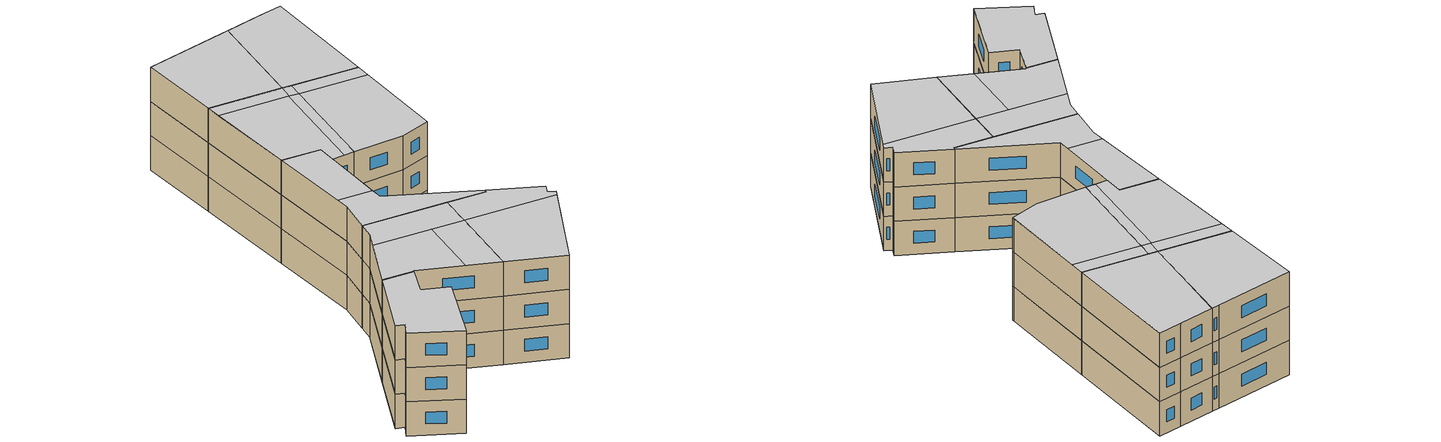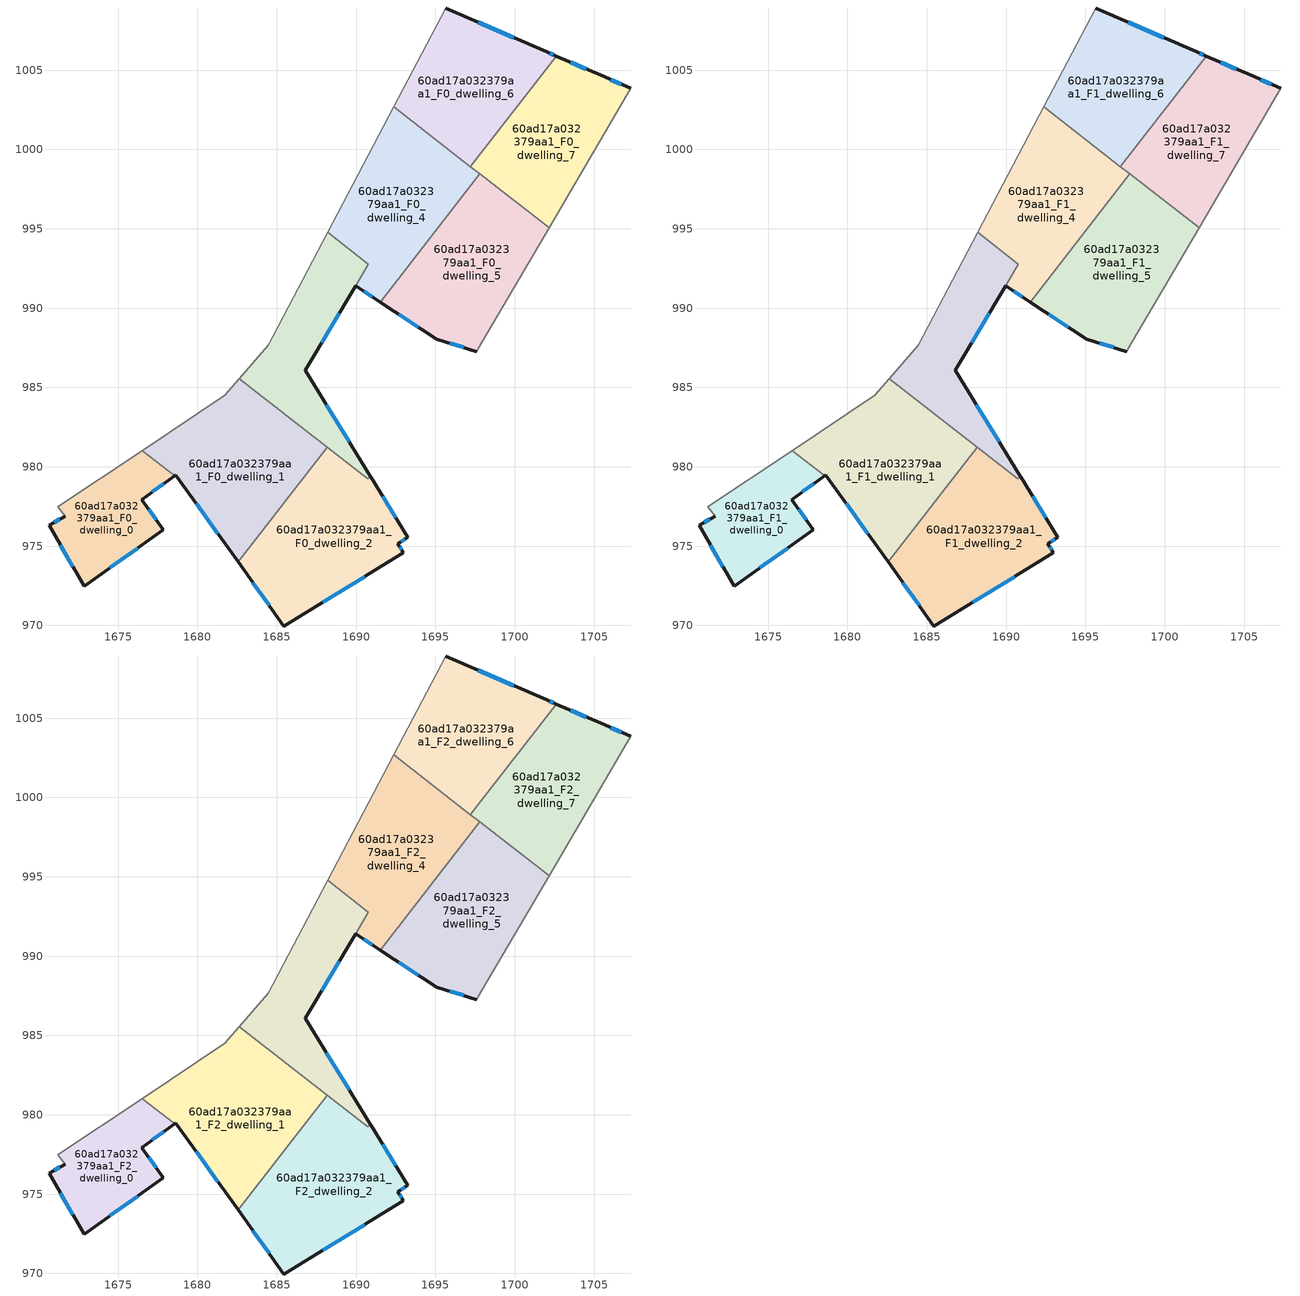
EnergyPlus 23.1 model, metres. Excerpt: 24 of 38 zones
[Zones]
60ad17a032379aa1_F0_dwelling_0
 floor ground (EU_floor_Construction): 1678.56,979.42 1676.48,977.94 1677.84,976.04 1672.86,972.47 1670.64,976.31 1671.66,976.9 1671.2,977.47 1676.51,981.02 z0
 wall outside (EU_wall_Construction): 1671.66,976.9 1670.64,976.31 1672.86,972.47 1677.84,976.04 1676.48,977.94 1678.56,979.42 z0:3
 wall adiabatic (EU_wall_Construction): 1676.51,981.02 1671.2,977.47 1671.66,976.9 z0:3
 wall to 60ad17a032379aa1_F0_dwelling_1 (EU_wall_Construction): 1678.56,979.42 1676.51,981.02 z0:3
 window (EU_Window_Construction): 1671.36,975.06 1672.14,973.71 / 1671.33,976.7 1670.97,976.5 / 1677.16,978.42 1677.89,978.94 / 1677.4,976.65 1676.93,977.32 / 1674.48,973.63 1676.22,974.88 z0.98:2.02
60ad17a032379aa1_F0_dwelling_1
 floor ground (EU_floor_Construction): 1688.18,981.24 1682.56,974 1678.63,979.48 1678.56,979.42 1676.51,981.02 1681.73,984.52 1682.62,985.55 z0
 wall outside (EU_wall_Construction): 1678.56,979.42 1678.63,979.48 1682.56,974 z0:3
 wall adiabatic (EU_wall_Construction): 1682.62,985.55 1681.73,984.52 1676.51,981.02 z0:3
 wall to 60ad17a032379aa1_F0_dwelling_2 (EU_wall_Construction): 1682.56,974 1688.18,981.24 z0:3
 wall to 60ad17a032379aa1_F0_dwelling_3 (EU_wall_Construction): 1688.18,981.24 1682.62,985.55 z0:3
 window (EU_Window_Construction): 1679.91,977.7 1681.28,975.78 z0.98:2.02
60ad17a032379aa1_F0_dwelling_2
 floor ground (EU_floor_Construction): 1690.91,979.39 1693.26,975.55 1692.62,975.16 1692.98,974.59 1685.45,969.97 1682.56,974 1688.18,981.24 1690.74,979.25 z0
 wall outside (EU_wall_Construction): 1682.56,974 1685.45,969.97 1692.98,974.59 1692.62,975.16 1693.26,975.55 1690.91,979.39 z0:3
 wall to 60ad17a032379aa1_F0_dwelling_3 (EU_wall_Construction): 1690.91,979.39 1690.74,979.25 1688.18,981.24 z0:3
 window (EU_Window_Construction): 1683.5,972.69 1684.51,971.28 / 1692.5,976.8 1691.67,978.14 / 1692.83,975.28 1693.05,975.42 / 1692.87,974.77 1692.74,974.97 / 1687.9,971.47 1690.53,973.08 z0.98:2.02
60ad17a032379aa1_F0_dwelling_3
 floor ground (EU_floor_Construction): 1690.77,992.77 1686.79,986.09 1690.9,979.39 1690.74,979.25 1682.62,985.55 1684.46,987.67 1688.2,994.77 z0
 wall outside (EU_wall_Construction): 1690.9,979.39 1686.79,986.09 1689.96,991.4 z0:3
 wall adiabatic (EU_wall_Construction): 1688.2,994.77 1684.46,987.67 1682.62,985.55 z0:3
 wall to 60ad17a032379aa1_F0_dwelling_4 (EU_wall_Construction): 1689.96,991.41 1690.77,992.77 1688.2,994.77 z0:3
 window (EU_Window_Construction): 1687.82,987.81 1688.93,989.67 / 1689.57,981.57 1688.13,983.91 z0.98:2.02
60ad17a032379aa1_F0_dwelling_4
 floor ground (EU_floor_Construction): 1697.8,998.45 1691.53,990.38 1689.96,991.41 1690.77,992.77 1688.2,994.77 1692.36,1002.68 z0
 wall outside (EU_wall_Construction): 1689.96,991.41 1691.53,990.38 z0:3
 wall adiabatic (EU_wall_Construction): 1692.36,1002.68 1688.2,994.77 z0:3
 wall to 60ad17a032379aa1_F0_dwelling_6 (EU_wall_Construction): 1697.2,998.92 1692.36,1002.68 z0:3
 wall to 60ad17a032379aa1_F0_dwelling_5 (EU_wall_Construction): 1692.4,991.51 1697.8,998.45 / 1691.53,990.38 1692.4,991.5 z0:3
 wall to 60ad17a032379aa1_F0_dwelling_7 (EU_wall_Construction): 1697.8,998.45 1697.2,998.92 z0:3
 window (EU_Window_Construction): 1690.47,991.07 1691.02,990.71 z0.98:2.02
60ad17a032379aa1_F0_dwelling_5
 floor ground (EU_floor_Construction): 1702.17,995.06 1697.68,987.41 1697.59,987.27 1695.08,988.05 1691.53,990.38 1697.8,998.45 z0
 wall outside (EU_wall_Construction): 1691.53,990.38 1695.08,988.05 1697.59,987.27 z0:3
 wall adiabatic (EU_wall_Construction): 1697.59,987.27 1697.68,987.41 1702.17,995.06 z0:3
 wall to 60ad17a032379aa1_F0_dwelling_7 (EU_wall_Construction): 1702.17,995.06 1697.8,998.45 z0:3
 window (EU_Window_Construction): 1695.9,987.79 1696.78,987.52 / 1692.68,989.62 1693.93,988.81 z0.98:2.02
60ad17a032379aa1_F0_dwelling_6
 floor ground (EU_floor_Construction): 1702,1006.14 1702.61,1005.88 1697.2,998.92 1692.36,1002.68 1695.63,1008.92 z0
 wall outside (EU_wall_Construction): 1702.61,1005.88 1702,1006.14 1695.63,1008.92 z0:3
 wall to 60ad17a032379aa1_F0_dwelling_7 (EU_wall_Construction): 1697.2,998.92 1702.61,1005.88 z0:3
 wall adiabatic (EU_wall_Construction): 1695.63,1008.92 1692.36,1002.68 z0:3
 window (EU_Window_Construction): 1699.93,1007.05 1697.7,1008.01 / 1702.41,1005.97 1702.2,1006.06 z0.98:2.02
60ad17a032379aa1_F0_dwelling_7
 floor ground (EU_floor_Construction): 1707.32,1003.84 1702.17,995.06 1697.2,998.92 1702.61,1005.88 1705.43,1004.67 z0
 wall outside (EU_wall_Construction): 1707.32,1003.84 1705.43,1004.67 1702.61,1005.88 z0:3
 wall adiabatic (EU_wall_Construction): 1702.17,995.06 1707.32,1003.84 z0:3
 window (EU_Window_Construction): 1704.51,1005.06 1703.53,1005.49 / 1706.71,1004.11 1706.05,1004.4 z0.98:2.02
60ad17a032379aa1_F1_dwelling_0
 floor to 60ad17a032379aa1_F0_dwelling_0 (EU_floor_Construction): 1678.56,979.42 1676.48,977.94 1677.84,976.04 1672.86,972.47 1670.64,976.31 1671.66,976.9 1671.2,977.47 1676.51,981.02 z3
 wall outside (EU_wall_Construction): 1671.66,976.9 1670.64,976.31 1672.86,972.47 1677.84,976.04 1676.48,977.94 1678.56,979.42 z3:6
 wall adiabatic (EU_wall_Construction): 1676.51,981.02 1671.2,977.47 1671.66,976.9 z3:6
 wall to 60ad17a032379aa1_F1_dwelling_1 (EU_wall_Construction): 1678.56,979.42 1676.51,981.02 z3:6
 window (EU_Window_Construction): 1671.36,975.06 1672.14,973.71 / 1671.33,976.7 1670.97,976.5 / 1677.16,978.42 1677.89,978.94 / 1677.4,976.65 1676.93,977.32 / 1674.48,973.63 1676.22,974.88 z3.98:5.02
60ad17a032379aa1_F1_dwelling_1
 floor to 60ad17a032379aa1_F0_dwelling_1 (EU_floor_Construction): 1688.18,981.24 1682.56,974 1678.63,979.48 1678.56,979.42 1676.51,981.02 1681.73,984.52 1682.62,985.55 z3
 wall outside (EU_wall_Construction): 1678.56,979.42 1678.63,979.48 1682.56,974 z3:6
 wall adiabatic (EU_wall_Construction): 1682.62,985.55 1681.73,984.52 1676.51,981.02 z3:6
 wall to 60ad17a032379aa1_F1_dwelling_2 (EU_wall_Construction): 1682.56,974 1688.18,981.24 z3:6
 wall to 60ad17a032379aa1_F1_dwelling_3 (EU_wall_Construction): 1688.18,981.24 1682.62,985.55 z3:6
 window (EU_Window_Construction): 1679.91,977.7 1681.28,975.78 z3.98:5.02
60ad17a032379aa1_F1_dwelling_2
 floor to 60ad17a032379aa1_F0_dwelling_2 (EU_floor_Construction): 1690.91,979.39 1693.26,975.55 1692.62,975.16 1692.98,974.59 1685.45,969.97 1682.56,974 1688.18,981.24 1690.74,979.25 z3
 wall outside (EU_wall_Construction): 1682.56,974 1685.45,969.97 1692.98,974.59 1692.62,975.16 1693.26,975.55 1690.91,979.39 z3:6
 wall to 60ad17a032379aa1_F1_dwelling_3 (EU_wall_Construction): 1690.91,979.39 1690.74,979.25 1688.18,981.24 z3:6
 window (EU_Window_Construction): 1683.5,972.69 1684.51,971.28 / 1692.5,976.8 1691.67,978.14 / 1692.83,975.28 1693.05,975.42 / 1692.87,974.77 1692.74,974.97 / 1687.9,971.47 1690.53,973.08 z3.98:5.02
60ad17a032379aa1_F1_dwelling_3
 floor to 60ad17a032379aa1_F0_dwelling_3 (EU_floor_Construction): 1690.77,992.77 1686.79,986.09 1690.9,979.39 1690.74,979.25 1682.62,985.55 1684.46,987.67 1688.2,994.77 z3
 wall outside (EU_wall_Construction): 1690.9,979.39 1686.79,986.09 1689.96,991.4 z3:6
 wall adiabatic (EU_wall_Construction): 1688.2,994.77 1684.46,987.67 1682.62,985.55 z3:6
 wall to 60ad17a032379aa1_F1_dwelling_4 (EU_wall_Construction): 1689.96,991.41 1690.77,992.77 1688.2,994.77 z3:6
 window (EU_Window_Construction): 1687.82,987.81 1688.93,989.67 / 1689.57,981.57 1688.13,983.91 z3.98:5.02
60ad17a032379aa1_F1_dwelling_4
 floor to 60ad17a032379aa1_F0_dwelling_4 (EU_floor_Construction): 1697.8,998.45 1691.53,990.38 1689.96,991.41 1690.77,992.77 1688.2,994.77 1692.36,1002.68 z3
 wall outside (EU_wall_Construction): 1689.96,991.41 1691.53,990.38 z3:6
 wall adiabatic (EU_wall_Construction): 1692.36,1002.68 1688.2,994.77 z3:6
 wall to 60ad17a032379aa1_F1_dwelling_6 (EU_wall_Construction): 1697.2,998.92 1692.36,1002.68 z3:6
 wall to 60ad17a032379aa1_F1_dwelling_5 (EU_wall_Construction): 1692.4,991.51 1697.8,998.45 / 1691.53,990.38 1692.4,991.5 z3:6
 wall to 60ad17a032379aa1_F1_dwelling_7 (EU_wall_Construction): 1697.8,998.45 1697.2,998.92 z3:6
 window (EU_Window_Construction): 1690.47,991.07 1691.02,990.71 z3.98:5.02
60ad17a032379aa1_F1_dwelling_5
 floor to 60ad17a032379aa1_F0_dwelling_5 (EU_floor_Construction): 1702.17,995.06 1697.68,987.41 1697.59,987.27 1695.08,988.05 1691.53,990.38 1697.8,998.45 z3
 wall outside (EU_wall_Construction): 1691.53,990.38 1695.08,988.05 1697.59,987.27 z3:6
 wall adiabatic (EU_wall_Construction): 1697.59,987.27 1697.68,987.41 1702.17,995.06 z3:6
 wall to 60ad17a032379aa1_F1_dwelling_7 (EU_wall_Construction): 1702.17,995.06 1697.8,998.45 z3:6
 window (EU_Window_Construction): 1695.9,987.79 1696.78,987.52 / 1692.68,989.62 1693.93,988.81 z3.98:5.02
60ad17a032379aa1_F1_dwelling_6
 floor to 60ad17a032379aa1_F0_dwelling_6 (EU_floor_Construction): 1702,1006.14 1702.61,1005.88 1697.2,998.92 1692.36,1002.68 1695.63,1008.92 z3
 wall outside (EU_wall_Construction): 1702.61,1005.88 1702,1006.14 1695.63,1008.92 z3:6
 wall to 60ad17a032379aa1_F1_dwelling_7 (EU_wall_Construction): 1697.2,998.92 1702.61,1005.88 z3:6
 wall adiabatic (EU_wall_Construction): 1695.63,1008.92 1692.36,1002.68 z3:6
 window (EU_Window_Construction): 1699.93,1007.05 1697.7,1008.01 / 1702.41,1005.97 1702.2,1006.06 z3.98:5.02
60ad17a032379aa1_F1_dwelling_7
 floor to 60ad17a032379aa1_F0_dwelling_7 (EU_floor_Construction): 1707.32,1003.84 1702.17,995.06 1697.2,998.92 1702.61,1005.88 1705.43,1004.67 z3
 wall outside (EU_wall_Construction): 1707.32,1003.84 1705.43,1004.67 1702.61,1005.88 z3:6
 wall adiabatic (EU_wall_Construction): 1702.17,995.06 1707.32,1003.84 z3:6
 window (EU_Window_Construction): 1704.51,1005.06 1703.53,1005.49 / 1706.71,1004.11 1706.05,1004.4 z3.98:5.02
60ad17a032379aa1_F2_dwelling_0
 floor to 60ad17a032379aa1_F1_dwelling_0 (EU_floor_Construction): 1678.56,979.42 1676.48,977.94 1677.84,976.04 1672.86,972.47 1670.64,976.31 1671.66,976.9 1671.2,977.47 1676.51,981.02 z6
 wall outside (EU_wall_Construction): 1671.66,976.9 1670.64,976.31 1672.86,972.47 1677.84,976.04 1676.48,977.94 1678.56,979.42 z6:9
 wall adiabatic (EU_wall_Construction): 1676.51,981.02 1671.2,977.47 1671.66,976.9 z6:9
 wall to 60ad17a032379aa1_F2_dwelling_1 (EU_wall_Construction): 1678.56,979.42 1676.51,981.02 z6:9
 window (EU_Window_Construction): 1671.36,975.06 1672.14,973.71 / 1671.33,976.7 1670.97,976.5 / 1677.16,978.42 1677.89,978.94 / 1677.4,976.65 1676.93,977.32 / 1674.48,973.63 1676.22,974.88 z6.98:8.02
 ceiling to 60ad17a032379aa1_F3_dwelling_0 (EU_floor_Construction): 1677.84,976.04 1676.48,977.94 1678.56,979.43 1676.51,981.02 1671.2,977.47 1671.66,976.9 1670.64,976.31 1672.86,972.47 z9
60ad17a032379aa1_F2_dwelling_1
 floor to 60ad17a032379aa1_F1_dwelling_1 (EU_floor_Construction): 1688.18,981.24 1682.56,974 1678.63,979.48 1678.56,979.42 1676.51,981.02 1681.73,984.52 1682.62,985.55 z6
 wall outside (EU_wall_Construction): 1678.56,979.42 1678.63,979.48 1682.56,974 z6:9
 wall adiabatic (EU_wall_Construction): 1682.62,985.55 1681.73,984.52 1676.51,981.02 z6:9
 wall to 60ad17a032379aa1_F2_dwelling_2 (EU_wall_Construction): 1682.56,974 1688.18,981.24 z6:9
 wall to 60ad17a032379aa1_F2_dwelling_3 (EU_wall_Construction): 1688.18,981.24 1682.62,985.55 z6:9
 window (EU_Window_Construction): 1679.91,977.7 1681.28,975.78 z6.98:8.02
 ceiling to 60ad17a032379aa1_F3_dwelling_2 (EU_floor_Construction): 1686.48,979.05 1688.18,981.24 1682.62,985.55 1681.73,984.52 1680.49,983.69 z9
 ceiling to 60ad17a032379aa1_F3_dwelling_0 (EU_floor_Construction): 1680.91,976.3 1684.34,980.71 1680.49,983.69 1676.51,981.02 1678.56,979.43 1678.63,979.48 z9
 ceiling to 60ad17a032379aa1_F3_dwelling_1 (EU_floor_Construction): 1682.56,974 1686.48,979.05 1684.34,980.71 1680.91,976.3 z9
60ad17a032379aa1_F2_dwelling_2
 floor to 60ad17a032379aa1_F1_dwelling_2 (EU_floor_Construction): 1690.91,979.39 1693.26,975.55 1692.62,975.16 1692.98,974.59 1685.45,969.97 1682.56,974 1688.18,981.24 1690.74,979.25 z6
 wall outside (EU_wall_Construction): 1682.56,974 1685.45,969.97 1692.98,974.59 1692.62,975.16 1693.26,975.55 1690.91,979.39 z6:9
 wall to 60ad17a032379aa1_F2_dwelling_3 (EU_wall_Construction): 1690.91,979.39 1690.74,979.25 1688.18,981.24 z6:9
 window (EU_Window_Construction): 1683.5,972.69 1684.51,971.28 / 1692.5,976.8 1691.67,978.14 / 1692.83,975.28 1693.05,975.42 / 1692.87,974.77 1692.74,974.97 / 1687.9,971.47 1690.53,973.08 z6.98:8.02
 ceiling to 60ad17a032379aa1_F3_dwelling_1 (EU_floor_Construction): 1692.55,974.32 1686.48,979.05 1682.56,974 1685.45,969.97 z9
 ceiling to 60ad17a032379aa1_F3_dwelling_2 (EU_floor_Construction): 1692.98,974.59 1692.62,975.16 1693.26,975.55 1690.91,979.39 1690.74,979.25 1688.18,981.24 1686.48,979.05 1692.55,974.32 z9
60ad17a032379aa1_F2_dwelling_3
 floor to 60ad17a032379aa1_F1_dwelling_3 (EU_floor_Construction): 1690.77,992.77 1686.79,986.09 1690.9,979.39 1690.74,979.25 1682.62,985.55 1684.46,987.67 1688.2,994.77 z6
 wall outside (EU_wall_Construction): 1690.9,979.39 1686.79,986.09 1689.96,991.4 z6:9
 wall adiabatic (EU_wall_Construction): 1688.2,994.77 1684.46,987.67 1682.62,985.55 z6:9
 wall to 60ad17a032379aa1_F2_dwelling_4 (EU_wall_Construction): 1689.96,991.41 1690.77,992.77 1688.2,994.77 z6:9
 window (EU_Window_Construction): 1687.82,987.81 1688.93,989.67 / 1689.57,981.57 1688.13,983.91 z6.98:8.02
 ceiling to 60ad17a032379aa1_F3_dwelling_2 (EU_floor_Construction): 1690.9,979.39 1686.79,986.09 1687.27,986.88 1684.98,988.66 1684.46,987.67 1682.62,985.55 1690.74,979.25 z9
 ceiling to 60ad17a032379aa1_F3_dwelling_3 (EU_floor_Construction): 1687.27,986.88 1690.77,992.77 1688.2,994.77 1684.98,988.66 z9
60ad17a032379aa1_F2_dwelling_4
 floor to 60ad17a032379aa1_F1_dwelling_4 (EU_floor_Construction): 1697.8,998.45 1691.53,990.38 1689.96,991.41 1690.77,992.77 1688.2,994.77 1692.36,1002.68 z6
 wall outside (EU_wall_Construction): 1689.96,991.41 1691.53,990.38 z6:9
 wall adiabatic (EU_wall_Construction): 1692.36,1002.68 1688.2,994.77 z6:9
 wall to 60ad17a032379aa1_F2_dwelling_6 (EU_wall_Construction): 1697.2,998.92 1692.36,1002.68 z6:9
 wall to 60ad17a032379aa1_F2_dwelling_5 (EU_wall_Construction): 1692.4,991.51 1697.8,998.45 / 1691.53,990.38 1692.4,991.5 z6:9
 wall to 60ad17a032379aa1_F2_dwelling_7 (EU_wall_Construction): 1697.8,998.45 1697.2,998.92 z6:9
 window (EU_Window_Construction): 1690.47,991.07 1691.02,990.71 z6.98:8.02
 ceiling to 60ad17a032379aa1_F3_dwelling_3 (EU_floor_Construction): 1690.8,990.86 1696.36,998 1691.77,1001.57 1688.2,994.77 1690.77,992.77 1689.96,991.41 z9
 ceiling to 60ad17a032379aa1_F3_dwelling_4 (EU_floor_Construction): 1691.53,990.38 1697.04,997.47 1696.36,998 1690.8,990.86 z9
 ceiling to 60ad17a032379aa1_F3_dwelling_6 (EU_floor_Construction): 1697.04,997.47 1697.8,998.45 1697.21,998.91 1696.45,997.93 z9
 ceiling adiabatic (EU_roof_Construction): 1696.45,997.93 1697.21,998.91 1692.36,1002.68 1691.77,1001.57 z9
60ad17a032379aa1_F2_dwelling_5
 floor to 60ad17a032379aa1_F1_dwelling_5 (EU_floor_Construction): 1702.17,995.06 1697.68,987.41 1697.59,987.27 1695.08,988.05 1691.53,990.38 1697.8,998.45 z6
 wall outside (EU_wall_Construction): 1691.53,990.38 1695.08,988.05 1697.59,987.27 z6:9
 wall adiabatic (EU_wall_Construction): 1697.59,987.27 1697.68,987.41 1702.17,995.06 z6:9
 wall to 60ad17a032379aa1_F2_dwelling_7 (EU_wall_Construction): 1702.17,995.06 1697.8,998.45 z6:9
 window (EU_Window_Construction): 1695.9,987.79 1696.78,987.52 / 1692.68,989.62 1693.93,988.81 z6.98:8.02
 ceiling to 60ad17a032379aa1_F3_dwelling_6 (EU_floor_Construction): 1701.53,993.98 1702.17,995.06 1697.8,998.45 1697.04,997.47 z9
 ceiling to 60ad17a032379aa1_F3_dwelling_4 (EU_floor_Construction): 1697.59,987.27 1701.53,993.98 1697.04,997.47 1691.53,990.38 1695.08,988.05 z9
60ad17a032379aa1_F2_dwelling_6
 floor to 60ad17a032379aa1_F1_dwelling_6 (EU_floor_Construction): 1702,1006.14 1702.61,1005.88 1697.2,998.92 1692.36,1002.68 1695.63,1008.92 z6
 wall outside (EU_wall_Construction): 1702.61,1005.88 1702,1006.14 1695.63,1008.92 z6:9
 wall to 60ad17a032379aa1_F2_dwelling_7 (EU_wall_Construction): 1697.2,998.92 1702.61,1005.88 z6:9
 wall adiabatic (EU_wall_Construction): 1695.63,1008.92 1692.36,1002.68 z6:9
 window (EU_Window_Construction): 1699.93,1007.05 1697.7,1008.01 / 1702.41,1005.97 1702.2,1006.06 z6.98:8.02
 ceiling to 60ad17a032379aa1_F3_dwelling_5 (EU_floor_Construction): 1697.2,998.92 1702.61,1005.88 1702,1006.14 1695.63,1008.92 1692.36,1002.68 z9
60ad17a032379aa1_F2_dwelling_7
 floor to 60ad17a032379aa1_F1_dwelling_7 (EU_floor_Construction): 1707.32,1003.84 1702.17,995.06 1697.2,998.92 1702.61,1005.88 1705.43,1004.67 z6
 wall outside (EU_wall_Construction): 1707.32,1003.84 1705.43,1004.67 1702.61,1005.88 z6:9
 wall adiabatic (EU_wall_Construction): 1702.17,995.06 1707.32,1003.84 z6:9
 window (EU_Window_Construction): 1704.51,1005.06 1703.53,1005.49 / 1706.71,1004.11 1706.05,1004.4 z6.98:8.02
 ceiling to 60ad17a032379aa1_F3_dwelling_6 (EU_floor_Construction): 1702.17,995.06 1707.32,1003.84 1705.43,1004.67 1702.63,1005.87 1697.21,998.91 z9
 ceiling to 60ad17a032379aa1_F3_dwelling_5 (EU_floor_Construction): 1697.21,998.91 1702.63,1005.87 1702.61,1005.88 1697.2,998.92 z9
[Building]
EU S2 Campaign: North Axis=0; Terrain=City; Solar Distribution=FullExterior
[Site:Location]
Bologna: Latitude=44.5; Longitude=11.25; Time Zone=1; Elevation=37
[SizingPeriod:WeatherFileDays]
AnnualSizingPeriod: Begin Month=1; Begin Day of Month=1; End Month=12; End Day of Month=31; Day of Week for Start Day=Monday; Use Weather File Daylight Saving Period=No; Use Weather File Rain and Snow Indicators=No
[MATERIAL]
EU_InternalMass_Material: Roughness=MediumRough; Thickness=0.1; Conductivity=1; Density=1800; Specific Heat=900; Thermal Absorptance=0.9; Solar Absorptance=0.7; Visible Absorptance=0.7
[MATERIAL:NOMASS] Roughness=MediumRough; Thermal Absorptance=0.9; Solar Absorptance=0.7; Visible Absorptance=0.7
Name | Thermal Resistance
EU_wall_NoMass | 0.905828
EU_roof_NoMass | 0.37593
EU_floor_NoMass | 0.67114
[WINDOWMATERIAL:SIMPLEGLAZINGSYSTEM]
EU_Window_SimpleGlazing: UFactor=4.52486; Solar Heat Gain Coefficient=0.85; Visible Transmittance=0.85
[CONSTRUCTION]
EU_wall_Construction: EU_wall_NoMass
EU_roof_Construction: EU_roof_NoMass
EU_floor_Construction: EU_floor_NoMass
EU_Window_Construction: EU_Window_SimpleGlazing
EU_InternalMass_Construction: EU_InternalMass_Material
[ZONE] Type=1; Multiplier=1; Ceiling Height=autocalculate; Floor Area=autocalculate; Part of Total Floor Area=Yes
Name | Volume
60ad17a032379aa1_F0_dwelling_0; 60ad17a032379aa1_F1_dwelling_0; 60ad17a032379aa1_F2_dwelling_0 | 102.045
60ad17a032379aa1_F0_dwelling_1; 60ad17a032379aa1_F1_dwelling_1; 60ad17a032379aa1_F2_dwelling_1 | 190.781
60ad17a032379aa1_F0_dwelling_2; 60ad17a032379aa1_F1_dwelling_2; 60ad17a032379aa1_F2_dwelling_2 | 190.984
60ad17a032379aa1_F0_dwelling_3; 60ad17a032379aa1_F1_dwelling_3; 60ad17a032379aa1_F2_dwelling_3 | 131.525
60ad17a032379aa1_F0_dwelling_4; 60ad17a032379aa1_F1_dwelling_4; 60ad17a032379aa1_F2_dwelling_4 | 170.057
60ad17a032379aa1_F0_dwelling_5; 60ad17a032379aa1_F1_dwelling_5; 60ad17a032379aa1_F2_dwelling_5 | 181.753
60ad17a032379aa1_F0_dwelling_6; 60ad17a032379aa1_F1_dwelling_6; 60ad17a032379aa1_F2_dwelling_6 | 161.187
60ad17a032379aa1_F0_dwelling_7; 60ad17a032379aa1_F1_dwelling_7; 60ad17a032379aa1_F2_dwelling_7 | 161.189
[INTERNALMASS] Construction=EU_InternalMass_Construction
Name | Zone or ZoneList | Surface Area
60ad17a032379aa1_F0_dwelling_0_EU_InternalMass | 60ad17a032379aa1_F0_dwelling_0 | 34.0155
60ad17a032379aa1_F0_dwelling_1_EU_InternalMass | 60ad17a032379aa1_F0_dwelling_1 | 63.5943
60ad17a032379aa1_F0_dwelling_2_EU_InternalMass | 60ad17a032379aa1_F0_dwelling_2 | 63.6607
60ad17a032379aa1_F0_dwelling_3_EU_InternalMass | 60ad17a032379aa1_F0_dwelling_3 | 43.8677
60ad17a032379aa1_F0_dwelling_4_EU_InternalMass | 60ad17a032379aa1_F0_dwelling_4 | 56.6883
60ad17a032379aa1_F0_dwelling_5_EU_InternalMass | 60ad17a032379aa1_F0_dwelling_5 | 60.5819
60ad17a032379aa1_F0_dwelling_6_EU_InternalMass | 60ad17a032379aa1_F0_dwelling_6 | 53.7288
60ad17a032379aa1_F0_dwelling_7_EU_InternalMass | 60ad17a032379aa1_F0_dwelling_7 | 53.7279
60ad17a032379aa1_F1_dwelling_0_EU_InternalMass | 60ad17a032379aa1_F1_dwelling_0 | 34.0155
60ad17a032379aa1_F1_dwelling_1_EU_InternalMass | 60ad17a032379aa1_F1_dwelling_1 | 63.5943
60ad17a032379aa1_F1_dwelling_2_EU_InternalMass | 60ad17a032379aa1_F1_dwelling_2 | 63.6607
60ad17a032379aa1_F1_dwelling_3_EU_InternalMass | 60ad17a032379aa1_F1_dwelling_3 | 43.8677
60ad17a032379aa1_F1_dwelling_4_EU_InternalMass | 60ad17a032379aa1_F1_dwelling_4 | 56.6883
60ad17a032379aa1_F1_dwelling_5_EU_InternalMass | 60ad17a032379aa1_F1_dwelling_5 | 60.5819
60ad17a032379aa1_F1_dwelling_6_EU_InternalMass | 60ad17a032379aa1_F1_dwelling_6 | 53.7288
60ad17a032379aa1_F1_dwelling_7_EU_InternalMass | 60ad17a032379aa1_F1_dwelling_7 | 53.7279
60ad17a032379aa1_F2_dwelling_0_EU_InternalMass | 60ad17a032379aa1_F2_dwelling_0 | 34.0155
60ad17a032379aa1_F2_dwelling_1_EU_InternalMass | 60ad17a032379aa1_F2_dwelling_1 | 63.5943
60ad17a032379aa1_F2_dwelling_2_EU_InternalMass | 60ad17a032379aa1_F2_dwelling_2 | 63.6607
60ad17a032379aa1_F2_dwelling_3_EU_InternalMass | 60ad17a032379aa1_F2_dwelling_3 | 43.8677
60ad17a032379aa1_F2_dwelling_4_EU_InternalMass | 60ad17a032379aa1_F2_dwelling_4 | 56.6883
60ad17a032379aa1_F2_dwelling_5_EU_InternalMass | 60ad17a032379aa1_F2_dwelling_5 | 60.5819
60ad17a032379aa1_F2_dwelling_6_EU_InternalMass | 60ad17a032379aa1_F2_dwelling_6 | 53.7288
60ad17a032379aa1_F2_dwelling_7_EU_InternalMass | 60ad17a032379aa1_F2_dwelling_7 | 53.7279
[OTHEREQUIPMENT] Fuel Type=Electricity; Design Level Calculation Method=Watts/Area; Power per Zone Floor Area=1; Fraction Latent=0; Fraction Radiant=0; Fraction Lost=0; Carbon Dioxide Generation Rate=0; EndUse Subcategory=EU_Step8_InternalGains
Name | Zone or ZoneList or Space or SpaceList | Schedule
EU_Step8_InternalGain_60ad17a032379aa1_F0_dwelling_0_f000 | 60ad17a032379aa1_F0_dwelling_0 | EU_Step8_GainSchedule_60ad17a032379aa1_F0_dwelling_0_f000
EU_Step8_InternalGain_60ad17a032379aa1_F0_dwelling_1_f000 | 60ad17a032379aa1_F0_dwelling_1 | EU_Step8_GainSchedule_60ad17a032379aa1_F0_dwelling_1_f000
EU_Step8_InternalGain_60ad17a032379aa1_F0_dwelling_2_f000 | 60ad17a032379aa1_F0_dwelling_2 | EU_Step8_GainSchedule_60ad17a032379aa1_F0_dwelling_2_f000
EU_Step8_InternalGain_60ad17a032379aa1_F0_dwelling_3_f000 | 60ad17a032379aa1_F0_dwelling_3 | EU_Step8_GainSchedule_60ad17a032379aa1_F0_dwelling_3_f000
EU_Step8_InternalGain_60ad17a032379aa1_F0_dwelling_4_f000 | 60ad17a032379aa1_F0_dwelling_4 | EU_Step8_GainSchedule_60ad17a032379aa1_F0_dwelling_4_f000
EU_Step8_InternalGain_60ad17a032379aa1_F0_dwelling_5_f000 | 60ad17a032379aa1_F0_dwelling_5 | EU_Step8_GainSchedule_60ad17a032379aa1_F0_dwelling_5_f000
EU_Step8_InternalGain_60ad17a032379aa1_F0_dwelling_6_f000 | 60ad17a032379aa1_F0_dwelling_6 | EU_Step8_GainSchedule_60ad17a032379aa1_F0_dwelling_6_f000
EU_Step8_InternalGain_60ad17a032379aa1_F0_dwelling_7_f000 | 60ad17a032379aa1_F0_dwelling_7 | EU_Step8_GainSchedule_60ad17a032379aa1_F0_dwelling_7_f000
EU_Step8_InternalGain_60ad17a032379aa1_F1_dwelling_0_f000 | 60ad17a032379aa1_F1_dwelling_0 | EU_Step8_GainSchedule_60ad17a032379aa1_F1_dwelling_0_f000
EU_Step8_InternalGain_60ad17a032379aa1_F1_dwelling_1_f000 | 60ad17a032379aa1_F1_dwelling_1 | EU_Step8_GainSchedule_60ad17a032379aa1_F1_dwelling_1_f000
EU_Step8_InternalGain_60ad17a032379aa1_F1_dwelling_2_f000 | 60ad17a032379aa1_F1_dwelling_2 | EU_Step8_GainSchedule_60ad17a032379aa1_F1_dwelling_2_f000
EU_Step8_InternalGain_60ad17a032379aa1_F1_dwelling_3_f000 | 60ad17a032379aa1_F1_dwelling_3 | EU_Step8_GainSchedule_60ad17a032379aa1_F1_dwelling_3_f000
EU_Step8_InternalGain_60ad17a032379aa1_F1_dwelling_4_f000 | 60ad17a032379aa1_F1_dwelling_4 | EU_Step8_GainSchedule_60ad17a032379aa1_F1_dwelling_4_f000
EU_Step8_InternalGain_60ad17a032379aa1_F1_dwelling_5_f000 | 60ad17a032379aa1_F1_dwelling_5 | EU_Step8_GainSchedule_60ad17a032379aa1_F1_dwelling_5_f000
EU_Step8_InternalGain_60ad17a032379aa1_F1_dwelling_6_f000 | 60ad17a032379aa1_F1_dwelling_6 | EU_Step8_GainSchedule_60ad17a032379aa1_F1_dwelling_6_f000
EU_Step8_InternalGain_60ad17a032379aa1_F1_dwelling_7_f000 | 60ad17a032379aa1_F1_dwelling_7 | EU_Step8_GainSchedule_60ad17a032379aa1_F1_dwelling_7_f000
EU_Step8_InternalGain_60ad17a032379aa1_F2_dwelling_0_f000 | 60ad17a032379aa1_F2_dwelling_0 | EU_Step8_GainSchedule_60ad17a032379aa1_F2_dwelling_0_f000
EU_Step8_InternalGain_60ad17a032379aa1_F2_dwelling_1_f000 | 60ad17a032379aa1_F2_dwelling_1 | EU_Step8_GainSchedule_60ad17a032379aa1_F2_dwelling_1_f000
EU_Step8_InternalGain_60ad17a032379aa1_F2_dwelling_2_f000 | 60ad17a032379aa1_F2_dwelling_2 | EU_Step8_GainSchedule_60ad17a032379aa1_F2_dwelling_2_f000
EU_Step8_InternalGain_60ad17a032379aa1_F2_dwelling_3_f000 | 60ad17a032379aa1_F2_dwelling_3 | EU_Step8_GainSchedule_60ad17a032379aa1_F2_dwelling_3_f000
EU_Step8_InternalGain_60ad17a032379aa1_F2_dwelling_4_f000 | 60ad17a032379aa1_F2_dwelling_4 | EU_Step8_GainSchedule_60ad17a032379aa1_F2_dwelling_4_f000
EU_Step8_InternalGain_60ad17a032379aa1_F2_dwelling_5_f000 | 60ad17a032379aa1_F2_dwelling_5 | EU_Step8_GainSchedule_60ad17a032379aa1_F2_dwelling_5_f000
EU_Step8_InternalGain_60ad17a032379aa1_F2_dwelling_6_f000 | 60ad17a032379aa1_F2_dwelling_6 | EU_Step8_GainSchedule_60ad17a032379aa1_F2_dwelling_6_f000
EU_Step8_InternalGain_60ad17a032379aa1_F2_dwelling_7_f000 | 60ad17a032379aa1_F2_dwelling_7 | EU_Step8_GainSchedule_60ad17a032379aa1_F2_dwelling_7_f000
[ZONEVENTILATION:DESIGNFLOWRATE] Schedule=EU_AlwaysOn; Design Flow Rate Calculation Method=AirChanges/Hour; Air Changes per Hour=0.73129; Ventilation Type=Natural; Fan Pressure Rise=0; Fan Total Efficiency=1; Constant Term Coefficient=1; Temperature Term Coefficient=0; Velocity Term Coefficient=0; Velocity Squared Term Coefficient=0; Minimum Indoor Temperature=-100; Maximum Indoor Temperature=100; Delta Temperature=-100; Minimum Outdoor Temperature=-100; Maximum Outdoor Temperature=100; Maximum Wind Speed=40
Name | Zone or ZoneList or Space or SpaceList
EU_ConstantAir_60ad17a032379aa1_F0_dwelling_0 | 60ad17a032379aa1_F0_dwelling_0
EU_ConstantAir_60ad17a032379aa1_F0_dwelling_1 | 60ad17a032379aa1_F0_dwelling_1
EU_ConstantAir_60ad17a032379aa1_F0_dwelling_2 | 60ad17a032379aa1_F0_dwelling_2
EU_ConstantAir_60ad17a032379aa1_F0_dwelling_3 | 60ad17a032379aa1_F0_dwelling_3
EU_ConstantAir_60ad17a032379aa1_F0_dwelling_4 | 60ad17a032379aa1_F0_dwelling_4
EU_ConstantAir_60ad17a032379aa1_F0_dwelling_5 | 60ad17a032379aa1_F0_dwelling_5
EU_ConstantAir_60ad17a032379aa1_F0_dwelling_6 | 60ad17a032379aa1_F0_dwelling_6
EU_ConstantAir_60ad17a032379aa1_F0_dwelling_7 | 60ad17a032379aa1_F0_dwelling_7
EU_ConstantAir_60ad17a032379aa1_F1_dwelling_0 | 60ad17a032379aa1_F1_dwelling_0
EU_ConstantAir_60ad17a032379aa1_F1_dwelling_1 | 60ad17a032379aa1_F1_dwelling_1
EU_ConstantAir_60ad17a032379aa1_F1_dwelling_2 | 60ad17a032379aa1_F1_dwelling_2
EU_ConstantAir_60ad17a032379aa1_F1_dwelling_3 | 60ad17a032379aa1_F1_dwelling_3
EU_ConstantAir_60ad17a032379aa1_F1_dwelling_4 | 60ad17a032379aa1_F1_dwelling_4
EU_ConstantAir_60ad17a032379aa1_F1_dwelling_5 | 60ad17a032379aa1_F1_dwelling_5
EU_ConstantAir_60ad17a032379aa1_F1_dwelling_6 | 60ad17a032379aa1_F1_dwelling_6
EU_ConstantAir_60ad17a032379aa1_F1_dwelling_7 | 60ad17a032379aa1_F1_dwelling_7
EU_ConstantAir_60ad17a032379aa1_F2_dwelling_0 | 60ad17a032379aa1_F2_dwelling_0
EU_ConstantAir_60ad17a032379aa1_F2_dwelling_1 | 60ad17a032379aa1_F2_dwelling_1
EU_ConstantAir_60ad17a032379aa1_F2_dwelling_2 | 60ad17a032379aa1_F2_dwelling_2
EU_ConstantAir_60ad17a032379aa1_F2_dwelling_3 | 60ad17a032379aa1_F2_dwelling_3
EU_ConstantAir_60ad17a032379aa1_F2_dwelling_4 | 60ad17a032379aa1_F2_dwelling_4
EU_ConstantAir_60ad17a032379aa1_F2_dwelling_5 | 60ad17a032379aa1_F2_dwelling_5
EU_ConstantAir_60ad17a032379aa1_F2_dwelling_6 | 60ad17a032379aa1_F2_dwelling_6
EU_ConstantAir_60ad17a032379aa1_F2_dwelling_7 | 60ad17a032379aa1_F2_dwelling_7
[HVACTEMPLATE:THERMOSTAT] Constant Heating Setpoint=20; Constant Cooling Setpoint=50
EU_HeatOnly_60ad17a032379aa1_F0_dwelling_0; EU_HeatOnly_60ad17a032379aa1_F0_dwelling_1; EU_HeatOnly_60ad17a032379aa1_F0_dwelling_2; EU_HeatOnly_60ad17a032379aa1_F0_dwelling_3; EU_HeatOnly_60ad17a032379aa1_F0_dwelling_4; EU_HeatOnly_60ad17a032379aa1_F0_dwelling_5; EU_HeatOnly_60ad17a032379aa1_F0_dwelling_6; EU_HeatOnly_60ad17a032379aa1_F0_dwelling_7; EU_HeatOnly_60ad17a032379aa1_F1_dwelling_0; EU_HeatOnly_60ad17a032379aa1_F1_dwelling_1; EU_HeatOnly_60ad17a032379aa1_F1_dwelling_2; EU_HeatOnly_60ad17a032379aa1_F1_dwelling_3; EU_HeatOnly_60ad17a032379aa1_F1_dwelling_4; EU_HeatOnly_60ad17a032379aa1_F1_dwelling_5; EU_HeatOnly_60ad17a032379aa1_F1_dwelling_6; EU_HeatOnly_60ad17a032379aa1_F1_dwelling_7; EU_HeatOnly_60ad17a032379aa1_F2_dwelling_0; EU_HeatOnly_60ad17a032379aa1_F2_dwelling_1; EU_HeatOnly_60ad17a032379aa1_F2_dwelling_2; EU_HeatOnly_60ad17a032379aa1_F2_dwelling_3; EU_HeatOnly_60ad17a032379aa1_F2_dwelling_4; EU_HeatOnly_60ad17a032379aa1_F2_dwelling_5; EU_HeatOnly_60ad17a032379aa1_F2_dwelling_6; EU_HeatOnly_60ad17a032379aa1_F2_dwelling_7; EU_HeatOnly_60ad17a032379aa1_F3_dwelling_0; EU_HeatOnly_60ad17a032379aa1_F3_dwelling_1; EU_HeatOnly_60ad17a032379aa1_F3_dwelling_2; EU_HeatOnly_60ad17a032379aa1_F3_dwelling_3; EU_HeatOnly_60ad17a032379aa1_F3_dwelling_4; EU_HeatOnly_60ad17a032379aa1_F3_dwelling_5; EU_HeatOnly_60ad17a032379aa1_F3_dwelling_6; EU_HeatOnly_60ad17a032379aa1_F4_dwelling_0; EU_HeatOnly_60ad17a032379aa1_F4_dwelling_1; EU_HeatOnly_60ad17a032379aa1_F4_dwelling_2; EU_HeatOnly_60ad17a032379aa1_F4_dwelling_3; EU_HeatOnly_60ad17a032379aa1_F4_dwelling_4; EU_HeatOnly_60ad17a032379aa1_F4_dwelling_5; EU_HeatOnly_60ad17a032379aa1_F4_dwelling_6
[HVACTEMPLATE:ZONE:IDEALLOADSAIRSYSTEM] System Availability Schedule=EU_AlwaysOn; Maximum Heating Supply Air Temperature=50; Minimum Cooling Supply Air Temperature=13; Maximum Heating Supply Air Humidity Ratio=0.0156; Minimum Cooling Supply Air Humidity Ratio=0.0077; Heating Limit=NoLimit; Cooling Limit=NoLimit; Heating Availability Schedule=EU_AlwaysOn; Cooling Availability Schedule=EU_CoolingOff; Dehumidification Control Type=ConstantSensibleHeatRatio; Cooling Sensible Heat Ratio=0.7; Dehumidification Setpoint=60; Humidification Control Type=None; Humidification Setpoint=30; Outdoor Air Method=None; Outdoor Air Flow Rate per Person=0.00944; Outdoor Air Flow Rate per Zone Floor Area=0; Outdoor Air Flow Rate per Zone=0; Demand Controlled Ventilation Type=None; Outdoor Air Economizer Type=NoEconomizer; Heat Recovery Type=None; Sensible Heat Recovery Effectiveness=0.7; Latent Heat Recovery Effectiveness=0.65
Name | Template Thermostat
60ad17a032379aa1_F0_dwelling_0 | EU_HeatOnly_60ad17a032379aa1_F0_dwelling_0
60ad17a032379aa1_F0_dwelling_1 | EU_HeatOnly_60ad17a032379aa1_F0_dwelling_1
60ad17a032379aa1_F0_dwelling_2 | EU_HeatOnly_60ad17a032379aa1_F0_dwelling_2
60ad17a032379aa1_F0_dwelling_3 | EU_HeatOnly_60ad17a032379aa1_F0_dwelling_3
60ad17a032379aa1_F0_dwelling_4 | EU_HeatOnly_60ad17a032379aa1_F0_dwelling_4
60ad17a032379aa1_F0_dwelling_5 | EU_HeatOnly_60ad17a032379aa1_F0_dwelling_5
60ad17a032379aa1_F0_dwelling_6 | EU_HeatOnly_60ad17a032379aa1_F0_dwelling_6
60ad17a032379aa1_F0_dwelling_7 | EU_HeatOnly_60ad17a032379aa1_F0_dwelling_7
60ad17a032379aa1_F1_dwelling_0 | EU_HeatOnly_60ad17a032379aa1_F1_dwelling_0
60ad17a032379aa1_F1_dwelling_1 | EU_HeatOnly_60ad17a032379aa1_F1_dwelling_1
60ad17a032379aa1_F1_dwelling_2 | EU_HeatOnly_60ad17a032379aa1_F1_dwelling_2
60ad17a032379aa1_F1_dwelling_3 | EU_HeatOnly_60ad17a032379aa1_F1_dwelling_3
60ad17a032379aa1_F1_dwelling_4 | EU_HeatOnly_60ad17a032379aa1_F1_dwelling_4
60ad17a032379aa1_F1_dwelling_5 | EU_HeatOnly_60ad17a032379aa1_F1_dwelling_5
60ad17a032379aa1_F1_dwelling_6 | EU_HeatOnly_60ad17a032379aa1_F1_dwelling_6
60ad17a032379aa1_F1_dwelling_7 | EU_HeatOnly_60ad17a032379aa1_F1_dwelling_7
60ad17a032379aa1_F2_dwelling_0 | EU_HeatOnly_60ad17a032379aa1_F2_dwelling_0
60ad17a032379aa1_F2_dwelling_1 | EU_HeatOnly_60ad17a032379aa1_F2_dwelling_1
60ad17a032379aa1_F2_dwelling_2 | EU_HeatOnly_60ad17a032379aa1_F2_dwelling_2
60ad17a032379aa1_F2_dwelling_3 | EU_HeatOnly_60ad17a032379aa1_F2_dwelling_3
60ad17a032379aa1_F2_dwelling_4 | EU_HeatOnly_60ad17a032379aa1_F2_dwelling_4
60ad17a032379aa1_F2_dwelling_5 | EU_HeatOnly_60ad17a032379aa1_F2_dwelling_5
60ad17a032379aa1_F2_dwelling_6 | EU_HeatOnly_60ad17a032379aa1_F2_dwelling_6
60ad17a032379aa1_F2_dwelling_7 | EU_HeatOnly_60ad17a032379aa1_F2_dwelling_7
[SIZING:ZONE] Zone Cooling Design Supply Air Temperature Input Method=SupplyAirTemperature; Zone Cooling Design Supply Air Temperature=13; Zone Heating Design Supply Air Temperature Input Method=SupplyAirTemperature; Zone Heating Design Supply Air Temperature=50; Zone Cooling Design Supply Air Humidity Ratio=0.008; Zone Heating Design Supply Air Humidity Ratio=0.008; Cooling Design Air Flow Method=DesignDay; Cooling Design Air Flow Rate=0; Cooling Minimum Air Flow per Zone Floor Area=0.000762; Cooling Minimum Air Flow=0; Cooling Minimum Air Flow Fraction=0.2; Heating Design Air Flow Method=DesignDay; Heating Design Air Flow Rate=0; Heating Maximum Air Flow per Zone Floor Area=0.002032; Heating Maximum Air Flow=0.141576; Heating Maximum Air Flow Fraction=0.3; Account for Dedicated Outdoor Air System=No; Dedicated Outdoor Air System Control Strategy=NeutralSupplyAir; Dedicated Outdoor Air Low Setpoint Temperature for Design=autosize; Dedicated Outdoor Air High Setpoint Temperature for Design=autosize; Zone Load Sizing Method=Sensible Load Only No Latent Load; Zone Latent Cooling Design Supply Air Humidity Ratio Input Method=HumidityRatioDifference; Zone Cooling Design Supply Air Humidity Ratio Difference=0.005; Zone Latent Heating Design Supply Air Humidity Ratio Input Method=HumidityRatioDifference; Zone Humidification Design Supply Air Humidity Ratio Difference=0.005
60ad17a032379aa1_F0_dwelling_0; 60ad17a032379aa1_F0_dwelling_1; 60ad17a032379aa1_F0_dwelling_2; 60ad17a032379aa1_F0_dwelling_3; 60ad17a032379aa1_F0_dwelling_4; 60ad17a032379aa1_F0_dwelling_5; 60ad17a032379aa1_F0_dwelling_6; 60ad17a032379aa1_F0_dwelling_7; 60ad17a032379aa1_F1_dwelling_0; 60ad17a032379aa1_F1_dwelling_1; 60ad17a032379aa1_F1_dwelling_2; 60ad17a032379aa1_F1_dwelling_3; 60ad17a032379aa1_F1_dwelling_4; 60ad17a032379aa1_F1_dwelling_5; 60ad17a032379aa1_F1_dwelling_6; 60ad17a032379aa1_F1_dwelling_7; 60ad17a032379aa1_F2_dwelling_0; 60ad17a032379aa1_F2_dwelling_1; 60ad17a032379aa1_F2_dwelling_2; 60ad17a032379aa1_F2_dwelling_3; 60ad17a032379aa1_F2_dwelling_4; 60ad17a032379aa1_F2_dwelling_5; 60ad17a032379aa1_F2_dwelling_6; 60ad17a032379aa1_F2_dwelling_7
[SCHEDULE:CONSTANT]
Name | Hourly Value
EU_AlwaysOn | 1
EU_CoolingOff | 0
[SCHEDULE:FILE] Column Number=1; Rows to Skip at Top=0; Number of Hours of Data=8760; Column Separator=Comma; Interpolate to Timestep=No; Minutes per Item=60; Adjust Schedule for Daylight Savings=Yes
Name | File
EU_Step8_GainSchedule_60ad17a032379aa1_F0_dwelling_0_f000 | ../../schedules/60ad17a032379aa1/60ad17a032379aa1_F0_dwelling_0_f000_gain.csv
EU_Step8_GainSchedule_60ad17a032379aa1_F0_dwelling_1_f000 | ../../schedules/60ad17a032379aa1/60ad17a032379aa1_F0_dwelling_1_f000_gain.csv
EU_Step8_GainSchedule_60ad17a032379aa1_F0_dwelling_2_f000 | ../../schedules/60ad17a032379aa1/60ad17a032379aa1_F0_dwelling_2_f000_gain.csv
EU_Step8_GainSchedule_60ad17a032379aa1_F0_dwelling_3_f000 | ../../schedules/60ad17a032379aa1/60ad17a032379aa1_F0_dwelling_3_f000_gain.csv
EU_Step8_GainSchedule_60ad17a032379aa1_F0_dwelling_4_f000 | ../../schedules/60ad17a032379aa1/60ad17a032379aa1_F0_dwelling_4_f000_gain.csv
EU_Step8_GainSchedule_60ad17a032379aa1_F0_dwelling_5_f000 | ../../schedules/60ad17a032379aa1/60ad17a032379aa1_F0_dwelling_5_f000_gain.csv
EU_Step8_GainSchedule_60ad17a032379aa1_F0_dwelling_6_f000 | ../../schedules/60ad17a032379aa1/60ad17a032379aa1_F0_dwelling_6_f000_gain.csv
EU_Step8_GainSchedule_60ad17a032379aa1_F0_dwelling_7_f000 | ../../schedules/60ad17a032379aa1/60ad17a032379aa1_F0_dwelling_7_f000_gain.csv
EU_Step8_GainSchedule_60ad17a032379aa1_F1_dwelling_0_f000 | ../../schedules/60ad17a032379aa1/60ad17a032379aa1_F1_dwelling_0_f000_gain.csv
EU_Step8_GainSchedule_60ad17a032379aa1_F1_dwelling_1_f000 | ../../schedules/60ad17a032379aa1/60ad17a032379aa1_F1_dwelling_1_f000_gain.csv
EU_Step8_GainSchedule_60ad17a032379aa1_F1_dwelling_2_f000 | ../../schedules/60ad17a032379aa1/60ad17a032379aa1_F1_dwelling_2_f000_gain.csv
EU_Step8_GainSchedule_60ad17a032379aa1_F1_dwelling_3_f000 | ../../schedules/60ad17a032379aa1/60ad17a032379aa1_F1_dwelling_3_f000_gain.csv
EU_Step8_GainSchedule_60ad17a032379aa1_F1_dwelling_4_f000 | ../../schedules/60ad17a032379aa1/60ad17a032379aa1_F1_dwelling_4_f000_gain.csv
EU_Step8_GainSchedule_60ad17a032379aa1_F1_dwelling_5_f000 | ../../schedules/60ad17a032379aa1/60ad17a032379aa1_F1_dwelling_5_f000_gain.csv
EU_Step8_GainSchedule_60ad17a032379aa1_F1_dwelling_6_f000 | ../../schedules/60ad17a032379aa1/60ad17a032379aa1_F1_dwelling_6_f000_gain.csv
EU_Step8_GainSchedule_60ad17a032379aa1_F1_dwelling_7_f000 | ../../schedules/60ad17a032379aa1/60ad17a032379aa1_F1_dwelling_7_f000_gain.csv
EU_Step8_GainSchedule_60ad17a032379aa1_F2_dwelling_0_f000 | ../../schedules/60ad17a032379aa1/60ad17a032379aa1_F2_dwelling_0_f000_gain.csv
EU_Step8_GainSchedule_60ad17a032379aa1_F2_dwelling_1_f000 | ../../schedules/60ad17a032379aa1/60ad17a032379aa1_F2_dwelling_1_f000_gain.csv
EU_Step8_GainSchedule_60ad17a032379aa1_F2_dwelling_2_f000 | ../../schedules/60ad17a032379aa1/60ad17a032379aa1_F2_dwelling_2_f000_gain.csv
EU_Step8_GainSchedule_60ad17a032379aa1_F2_dwelling_3_f000 | ../../schedules/60ad17a032379aa1/60ad17a032379aa1_F2_dwelling_3_f000_gain.csv
EU_Step8_GainSchedule_60ad17a032379aa1_F2_dwelling_4_f000 | ../../schedules/60ad17a032379aa1/60ad17a032379aa1_F2_dwelling_4_f000_gain.csv
EU_Step8_GainSchedule_60ad17a032379aa1_F2_dwelling_5_f000 | ../../schedules/60ad17a032379aa1/60ad17a032379aa1_F2_dwelling_5_f000_gain.csv
EU_Step8_GainSchedule_60ad17a032379aa1_F2_dwelling_6_f000 | ../../schedules/60ad17a032379aa1/60ad17a032379aa1_F2_dwelling_6_f000_gain.csv
EU_Step8_GainSchedule_60ad17a032379aa1_F2_dwelling_7_f000 | ../../schedules/60ad17a032379aa1/60ad17a032379aa1_F2_dwelling_7_f000_gain.csv
